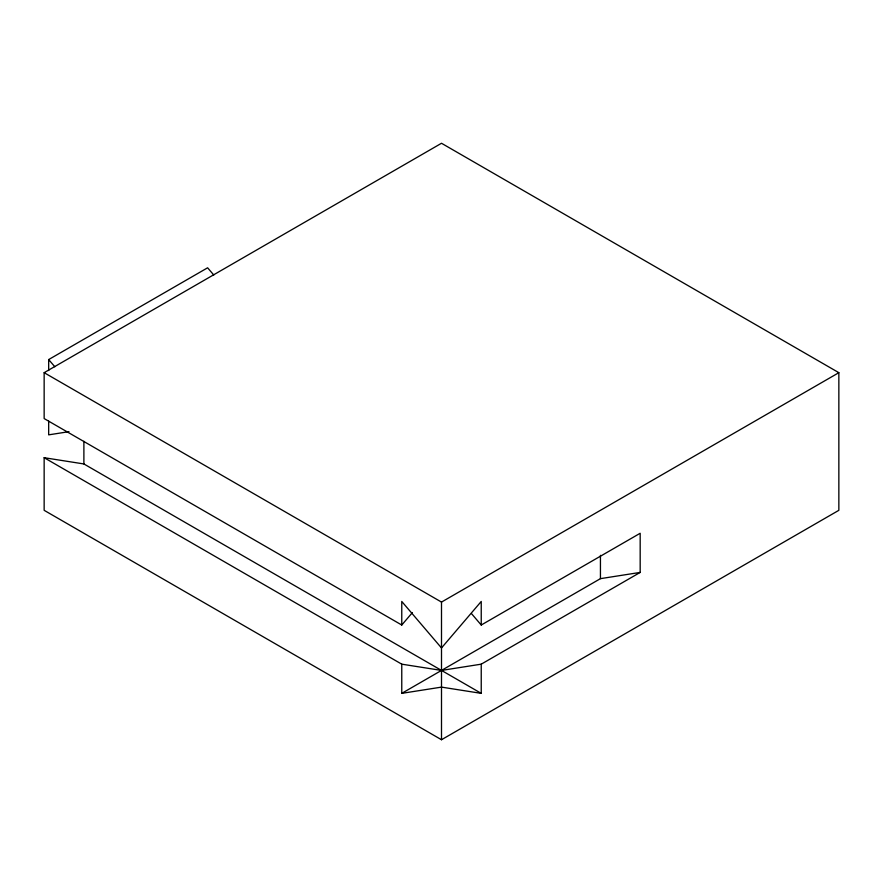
<?xml version="1.0" encoding="UTF-8"?>
<svg xmlns="http://www.w3.org/2000/svg" width="883" height="883" viewBox="0 0 883 883"><rect width="100%" height="100%" fill="white"/><g stroke="black" fill="none" stroke-linecap="round" stroke-linejoin="round"><path stroke-width="1.32" d="M471.522 613.652L481.235 625.021L640.175 533.266L640.175 572.416L481.235 664.171L481.235 693.354L83.885 463.95L44.15 457.703L44.15 510.319L441.5 739.733L838.85 510.319L838.85 372.681L441.5 143.267L44.15 372.681L44.15 418.564L401.765 625.021L412.361 612.625M48.675 370.518L48.675 359.569L207.615 267.803L213.785 275.01M44.15 372.681L441.5 602.085L838.85 372.681M44.15 457.703L401.765 664.171L401.765 693.354L600.44 578.652L640.175 572.416M68.995 431.666L48.675 434.855L48.675 421.169M481.235 664.171L441.5 670.418L401.765 664.171M401.765 693.354L441.5 687.117L481.235 693.354M48.675 359.569L54.845 366.776M600.44 555.33L600.44 578.652M481.235 625.021L481.235 601.455L441.5 647.967L401.765 601.455L401.765 625.021M441.5 602.085L441.5 739.733M83.885 441.312L83.885 463.95"/></g></svg>
